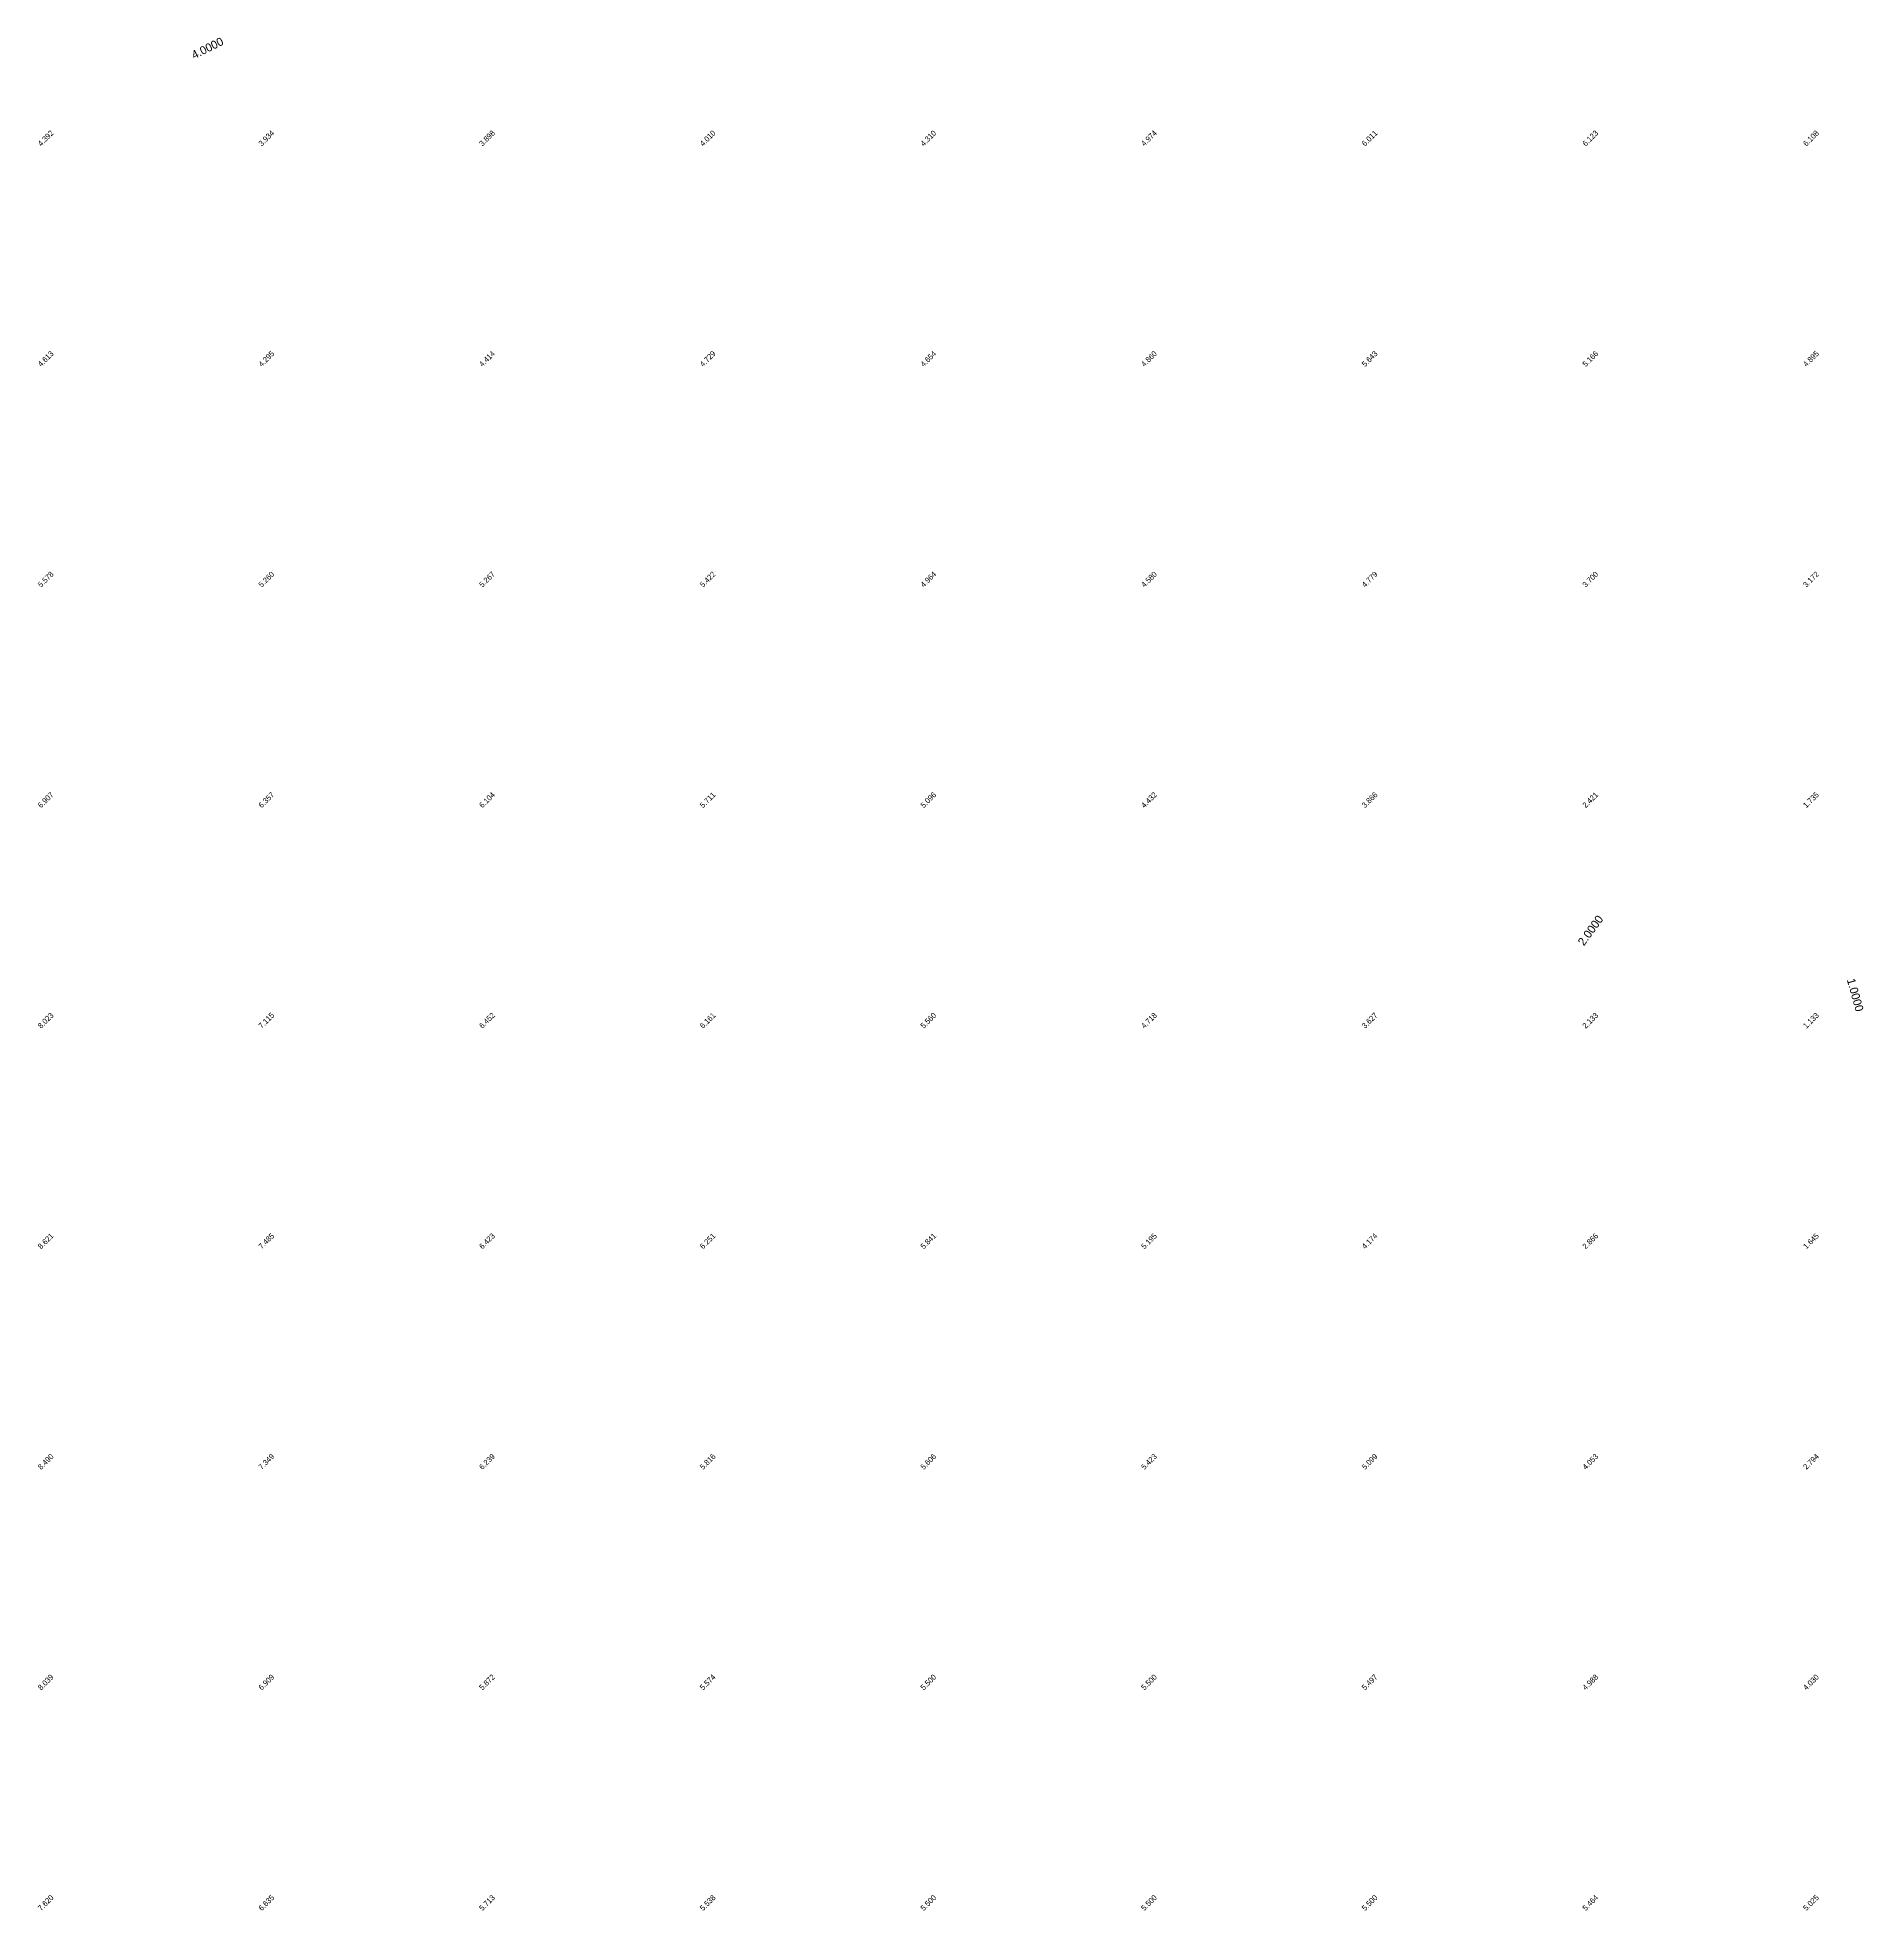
# Model space of a CAD drawing. Header units: metres. Extents: x 286386 to 287779, y 2079267 to 2080589.
# Drawn here: x 287439.3 to 287604.8, y 2079819.3 to 2079989.1 of the extents above; entities that cross this region are included whole.
import ezdxf
from ezdxf.enums import TextEntityAlignment as Align

# ---------------------------------------------------------------- set-up
doc = ezdxf.new("R2010")
doc.units = ezdxf.units.M
doc.header["$MEASUREMENT"] = 0
doc.layers.add('ESContAnn', color=231, linetype='Continuous')
doc.layers.add('ESElevation', color=150, linetype='Continuous')

msp = doc.modelspace()

# ---------------------------------------------------------------- texts
at = {"layer": 'ESContAnn'}
for s, rotation, p in [('4.0000', 26.7675, (287454.66, 2079988.17)), ('2.0000', 53.7974, (287580.02, 2079908.17)), ('1.0000', 285.6795, (287604.02, 2079902.32))]:
    msp.add_text(s, height=0.75, rotation=rotation, dxfattribs=at).set_placement(p, align=Align.MIDDLE_CENTER)
at = {"layer": 'ESElevation'}
for s, p in [('4.392', (287440, 2079980)), ('3.934', (287460, 2079980)), ('3.898', (287480, 2079980)), ('4.010', (287500, 2079980)), ('4.310', (287520, 2079980)), ('4.974', (287540, 2079980)), ('6.011', (287560, 2079980)), ('6.123', (287580, 2079980)), ('6.108', (287600, 2079980)), ('4.613', (287440, 2079960)), ('4.295', (287460, 2079960)), ('4.414', (287480, 2079960)), ('4.729', (287500, 2079960)), ('4.654', (287520, 2079960)), ('4.860', (287540, 2079960)), ('5.643', (287560, 2079960)), ('5.166', (287580, 2079960)), ('4.895', (287600, 2079960)), ('5.578', (287440, 2079940)), ('5.260', (287460, 2079940)), ('5.267', (287480, 2079940)), ('5.422', (287500, 2079940)), ('4.964', (287520, 2079940)), ('4.580', (287540, 2079940)), ('4.779', (287560, 2079940)), ('3.700', (287580, 2079940)), ('3.172', (287600, 2079940)), ('6.907', (287440, 2079920)), ('6.357', (287460, 2079920)), ('6.104', (287480, 2079920)), ('5.711', (287500, 2079920)), ('5.096', (287520, 2079920)), ('4.432', (287540, 2079920)), ('3.866', (287560, 2079920)), ('2.421', (287580, 2079920)), ('1.735', (287600, 2079920)), ('8.023', (287440, 2079900)), ('7.115', (287460, 2079900)), ('6.452', (287480, 2079900)), ('6.161', (287500, 2079900)), ('5.560', (287520, 2079900)), ('4.718', (287540, 2079900)), ('3.627', (287560, 2079900)), ('2.133', (287580, 2079900)), ('1.133', (287600, 2079900)), ('8.621', (287440, 2079880)), ('7.485', (287460, 2079880)), ('6.423', (287480, 2079880)), ('6.251', (287500, 2079880)), ('5.841', (287520, 2079880)), ('5.195', (287540, 2079880)), ('4.174', (287560, 2079880)), ('2.866', (287580, 2079880)), ('1.645', (287600, 2079880)), ('8.490', (287440, 2079860)), ('7.349', (287460, 2079860)), ('6.239', (287480, 2079860)), ('5.816', (287500, 2079860)), ('5.606', (287520, 2079860)), ('5.423', (287540, 2079860)), ('5.099', (287560, 2079860)), ('4.053', (287580, 2079860)), ('2.794', (287600, 2079860)), ('8.039', (287440, 2079840)), ('6.909', (287460, 2079840)), ('5.872', (287480, 2079840)), ('5.574', (287500, 2079840)), ('5.500', (287520, 2079840)), ('5.500', (287540, 2079840)), ('5.497', (287560, 2079840)), ('4.988', (287580, 2079840)), ('4.030', (287600, 2079840)), ('7.620', (287440, 2079820)), ('6.635', (287460, 2079820)), ('5.713', (287480, 2079820)), ('5.538', (287500, 2079820)), ('5.500', (287520, 2079820)), ('5.500', (287540, 2079820)), ('5.500', (287560, 2079820)), ('5.464', (287580, 2079820)), ('5.025', (287600, 2079820))]:
    msp.add_text(s, height=0.5, rotation=45, dxfattribs=at).set_placement(p, align=Align.MIDDLE_CENTER)

doc.saveas('drawing.dxf')
